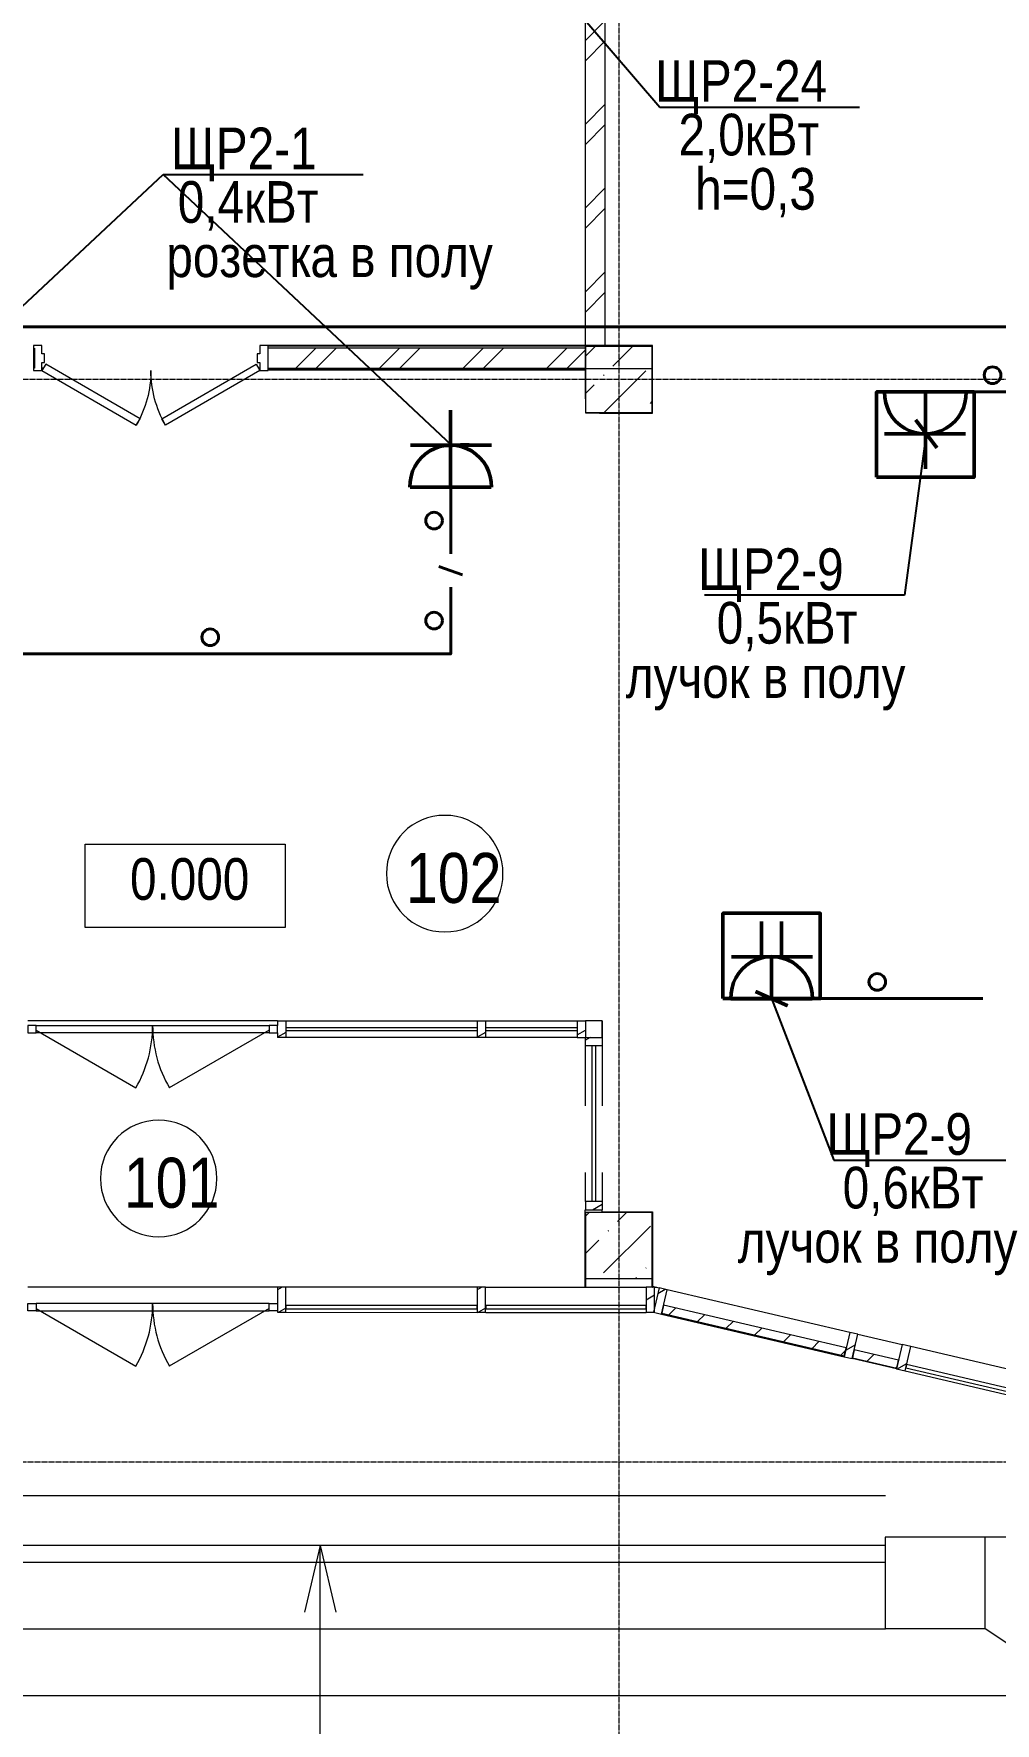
# Model space of a CAD drawing. Header units: metres. Extents: x -187 to 138813, y -64870 to 49448.
# Drawn here: x 56549 to 62323, y -58352 to -48211 of the extents above; entities that cross this region are included whole.
import ezdxf

# ---------------------------------------------------------------- set-up
doc = ezdxf.new("R2010")
doc.units = ezdxf.units.M
doc.linetypes.add('ADSK_Линия сетки', pattern=[21, 12, -3, 3, -3])
doc.linetypes.add('Сверху', pattern=[3.96875, 2.38125, -1.5875])
for name, color, linetype, lineweight in [('A-AREA-IDEN', 7, 'Continuous', 9), ('A-DETL-MBND', 7, 'Continuous', 5), ('A-DETL-THIN', 7, 'Continuous', 5), ('A-DOOR', 7, 'Continuous', 5), ('A-DOOR-FRAM', 7, 'Continuous', 13), ('A-FLOR', 7, 'Continuous', 5), ('A-GLAZ-CURT', 7, 'Continuous', 5), ('A-GLAZ-CWMG', 7, 'Continuous', 5), ('A-WALL', 7, 'Continuous', 5), ('A-WALL-PATT', 7, 'Continuous', 18), ('G-ANNO-DIMS', 7, 'Continuous', 9), ('S-COLS', 7, 'Continuous', 5), ('S-GRID', 7, 'Continuous', 9), ('S-STRS', 7, 'Continuous', 5), ('Освещение', 1, 'Continuous', 50), ('Эл-свет раб.', 5, 'Continuous', 50), ('ЭЛ.сети', 5, 'Continuous', 100), ('ЭОМ', 7, 'Continuous', 40)]:
    doc.layers.add(name, color=color, linetype=linetype, lineweight=lineweight)
doc.styles.add('GOST Common_I_1', font='ARIALN.TTF', dxfattribs={"height": 300})
doc.styles.add('GOST Common_I_2', font='ARIALN.TTF', dxfattribs={"height": 250})
doc.styles.add('STYLE1', font='ARIALN.TTF', dxfattribs={"height": 250})
doc.styles.add('ГОСТ 2.304', font='ARIALN.TTF', dxfattribs={"width": 0.85})
doc.dimstyles.new('СПДС', dxfattribs={"dimscale": 100, "dimtxt": 2.5, "dimasz": 2.5, "dimexe": 1.25, "dimexo": 0.625, "dimtad": 1, "dimdec": 0, "dimrnd": 0.001, "dimtxsty": 'ГОСТ 2.304', "dimblk": 'OBLIQUE', "dimcen": 2.5, "dimdle": 2, "dimadec": 0, "dimazin": 2, "dimtfac": 0.75, "dimtdec": 0, "dimtmove": 1, "dimatfit": 3, "dimfxl": 1, "dimtolj": 1, "dimarcsym": 1})
pattern_1 = [(45, (0, 0), (84.19025, 308.69666), [396.875, -79.375, 3.353, -76.022])]

# ---------------------------------------------------------------- blocks, each defined once
blk = doc.blocks.new('1709 КДП АПК АС_Крыльца_rvt-1-1 этаж')
at = {"layer": 'S-STRS', "lineweight": 9}
for p, q in [((52733, -56986), (61663, -56986)), ((61663, -57786), (61663, -57286)), ((61663, -57386), (61663, -57286)), ((62263, -57786), (62263, -57236)), ((52733, -57386), (61663, -57386)), ((61663, -57786), (61663, -57386)), ((52733, -57786), (61663, -57786)), ((62263, -57786), (61663, -57786)), ((62863, -58186), (62263, -57786)), ((62863, -58186), (62263, -57786)), ((52733, -58186), (62863, -58186))]:
    blk.add_line(p, q, dxfattribs=at)
at = {"layer": 'S-STRS', "linetype": 'Сверху', "lineweight": 9}
for p, q in [((62263, -57786), (62263, -57236)), ((52733, -57386), (61663, -57386)), ((52733, -57786), (61663, -57786)), ((52733, -58186), (62863, -58186))]:
    blk.add_line(p, q, dxfattribs=at)
blk = doc.blocks.new('КДП АПК - КР_rvt-1-1 этаж')
at = {"layer": 'S-COLS', "lineweight": 15}
h = blk.add_hatch(dxfattribs=at)
h.set_pattern_fill('FP_125', color=256, style=0, pattern_type=2)
h.set_pattern_definition(pattern_1)
h.paths.add_polyline_path([(59863, -49846), (60263, -49846), (60263, -49446), (59863, -49446)], flags=0)
h = blk.add_hatch(dxfattribs=at)
h.set_pattern_fill('FP_125', color=256, style=0, pattern_type=2)
h.set_pattern_definition(pattern_1)
h.paths.add_polyline_path([(59863, -55046), (60263, -55046), (60263, -54646), (59863, -54646)], flags=0)
for p, q in [((60263, -49446), (59863, -49446)), ((59863, -49446), (59863, -49846)), ((60263, -49846), (60263, -49446)), ((59863, -49846), (60263, -49846)), ((59863, -55046), (59863, -54646)), ((59863, -54646), (60263, -54646)), ((60263, -55046), (60263, -54646)), ((60263, -55046), (59863, -55046))]:
    blk.add_line(p, q, dxfattribs=at)
blk = doc.blocks.new('Системная панель - Сплошная-1424637-1 этаж')
at = {"layer": 'A-GLAZ-CURT'}
h = blk.add_hatch(dxfattribs=at)
h.set_pattern_fill('FP_52', color=256, style=0, pattern_type=2)
h.set_pattern_definition([(58.147, (-72014.54, 40681.3), (-127.41073, 79.16126), [])])
h.paths.add_polyline_path([(562, -25), (562, 25), (-563, 25), (-563, -25), (196, -25)], flags=0)
at = {"layer": 'A-GLAZ-CURT', "lineweight": 13}
for p, q in [((-563, 25), (-563, -25)), ((562, 25), (-563, 25)), ((562, -25), (562, 25)), ((-563, -25), (562, -25))]:
    blk.add_line(p, q, dxfattribs=at)
blk = doc.blocks.new('Прямоугольный импост - 50 x 150мм-1008179-1 этаж')
at = {"layer": 'A-DETL-MBND'}
for p, q in [((61449, -56006), (60353, -55750)), ((60319, -55896), (61415, -56152))]:
    blk.add_line(p, q, dxfattribs=at)
blk = doc.blocks.new('Прямоугольный импост - 50 x 150мм-1173136-1 этаж')
at = {"layer": 'A-GLAZ-CWMG'}
h = blk.add_hatch(dxfattribs=at)
h.set_pattern_fill('FP_58', color=256, style=0, pattern_type=2)
h.set_pattern_definition([(223.147, (71402.04, -40681.3), (82.0647, -87.55218), [])])
h.paths.add_polyline_path([(-50, 30), (-50, -120), (0, -120), (0, 30)], flags=0)
at = {"layer": 'A-GLAZ-CWMG', "lineweight": 18}
for p, q in [((-50, 30), (-50, -120)), ((0, 30), (-50, 30)), ((0, -120), (0, 30)), ((-50, -120), (0, -120))]:
    blk.add_line(p, q, dxfattribs=at)
blk = doc.blocks.new('Прямоугольный импост - 50 x 150мм-V41-1 этаж')
at = {"layer": 'A-GLAZ-CWMG'}
h = blk.add_hatch(dxfattribs=at)
h.set_pattern_fill('FP_59', color=256, style=0, pattern_type=2)
h.set_pattern_definition([(316.853, (-72602.04, -40681.3), (82.0647, 87.55218), [])])
h.paths.add_polyline_path([(25, 30), (25, -120), (-25, -120), (-25, 30), (-1, 30)], flags=0)
at = {"layer": 'A-GLAZ-CWMG', "lineweight": 18}
for p, q in [((-25, 30), (25, 30)), ((-25, -120), (-25, 30)), ((25, 30), (25, -120)), ((25, -120), (-25, -120))]:
    blk.add_line(p, q, dxfattribs=at)
blk = doc.blocks.new('Системная панель - С остеклением-1173279-1 этаж')
at = {"layer": 'A-GLAZ-CURT', "lineweight": 13}
for p, q in [((61791, -56199), (61786, -56218)), ((61786, -56218), (62588, -56406)), ((62592, -56386), (61791, -56199)), ((62588, -56406), (62592, -56386))]:
    blk.add_line(p, q, dxfattribs=at)
blk = doc.blocks.new('Системная панель - Сплошная-1173281-1 этаж')
at = {"layer": 'A-GLAZ-CURT'}
h = blk.add_hatch(dxfattribs=at)
h.set_pattern_fill('FP_6', color=256, style=0, pattern_type=2)
h.set_pattern_definition([(45, (0, 0), (-106.06602, 106.06602), [])])
h.paths.add_polyline_path([(61732, -56221), (61743, -56172), (61476, -56110), (61465, -56159)], flags=0)
at = {"layer": 'A-GLAZ-CURT', "lineweight": 13}
for p, q in [((61476, -56110), (61465, -56159)), ((61465, -56159), (61732, -56221)), ((61743, -56172), (61476, -56110)), ((61732, -56221), (61743, -56172))]:
    blk.add_line(p, q, dxfattribs=at)
blk = doc.blocks.new('Системная панель - С остеклением-1023373-1 этаж')
at = {"layer": 'A-GLAZ-CURT', "lineweight": 13}
for p, q in [((482, 10), (-482, 10)), ((-482, 10), (-482, -10)), ((482, -10), (482, 10)), ((-482, -10), (482, -10))]:
    blk.add_line(p, q, dxfattribs=at)
blk = doc.blocks.new('Системная панель - С остеклением-1023374-1 этаж')
at = {"layer": 'A-GLAZ-CURT', "lineweight": 13}
for p, q in [((575, 10), (-575, 10)), ((-575, 10), (-575, -10)), ((575, -10), (575, 10)), ((-575, -10), (575, -10))]:
    blk.add_line(p, q, dxfattribs=at)
blk = doc.blocks.new('M_Дверь-Витраж-Двойная-Витрина - M_Дверь-Витраж-Двойная-Витрина-1922476-1 этаж')
at = {"layer": 'A-DOOR'}
for p, q in [((-700, -7), (-100, -353)), ((700, -7), (100, -353))]:
    blk.add_line(p, q, dxfattribs=at)
for centre, start, end in [((-750, 22), 330, 360), ((750, 22), 180, 210)]:
    blk.add_arc(centre, 750, start, end, dxfattribs=at)
at = {"layer": 'A-DOOR-FRAM'}
for p, q in [((-750, -22), (-750, 22)), ((-750, 22), (-700, 22)), ((-700, 22), (-700, -22)), ((700, -22), (700, 22)), ((700, 22), (750, 22)), ((750, 22), (750, -22)), ((-700, -22), (-750, -22)), ((750, -22), (700, -22))]:
    blk.add_line(p, q, dxfattribs=at)
at = {"layer": 'A-DOOR-FRAM', "lineweight": 5}
for p, q in [((700, 22), (-700, 22)), ((-700, -22), (700, -22))]:
    blk.add_line(p, q, dxfattribs=at)
blk = doc.blocks.new('Прямоугольный импост - 50 x 150мм-1023248-1 этаж')
at = {"layer": 'A-GLAZ-CWMG'}
h = blk.add_hatch(dxfattribs=at)
h.set_pattern_fill('FP_68', color=256, style=0, pattern_type=2)
h.set_pattern_definition([(330, (-60277.42, -55855.64), (60, 103.92305), [])])
h.paths.add_polyline_path([(-50, 30), (0, 30), (0, -120), (-50, -120)], flags=0)
at = {"layer": 'A-GLAZ-CWMG', "lineweight": 18}
for p, q in [((-50, 30), (0, 30)), ((-50, -120), (-50, 30)), ((0, 30), (0, -120)), ((0, -120), (-50, -120))]:
    blk.add_line(p, q, dxfattribs=at)
blk = doc.blocks.new('Прямоугольный импост - 50 x 150мм-V50-1 этаж')
at = {"layer": 'A-GLAZ-CWMG'}
h = blk.add_hatch(dxfattribs=at)
h.set_pattern_fill('FP_70', color=256, style=0, pattern_type=2)
h.set_pattern_definition([(330, (-59237.65, -55855.64), (60, 103.92305), [])])
h.paths.add_polyline_path([(-25, 30), (25, 30), (25, -120), (-25, -120)], flags=0)
at = {"layer": 'A-GLAZ-CWMG', "lineweight": 18}
for p, q in [((-25, 30), (25, 30)), ((-25, -120), (-25, 30)), ((25, 30), (25, -120)), ((25, -120), (-25, -120))]:
    blk.add_line(p, q, dxfattribs=at)
blk = doc.blocks.new('Прямоугольный импост - 50 x 150мм-V51-1 этаж')
at = {"layer": 'A-GLAZ-CWMG'}
h = blk.add_hatch(dxfattribs=at)
h.set_pattern_fill('FP_71', color=256, style=0, pattern_type=2)
h.set_pattern_definition([(330, (-58037.65, -55855.64), (60, 103.92305), [])])
h.paths.add_polyline_path([(25, 30), (25, -120), (-25, -120), (-25, 30)], flags=0)
at = {"layer": 'A-GLAZ-CWMG', "lineweight": 18}
for p, q in [((-25, 30), (25, 30)), ((-25, 22), (-25, 30)), ((25, 30), (25, -120)), ((-25, -120), (-25, -22)), ((25, -120), (-25, -120))]:
    blk.add_line(p, q, dxfattribs=at)
blk = doc.blocks.new('Прямоугольный импост - 50 x 150мм-1023372-1 этаж')
at = {"layer": 'A-DETL-MBND'}
for p, q in [((59860, -55736), (59263, -55736)), ((60227, -55736), (59863, -55736)), ((59263, -55886), (60227, -55886))]:
    blk.add_line(p, q, dxfattribs=at)
blk = doc.blocks.new('Прямоугольный импост - 50 x 150мм-999187-1 этаж')
at = {"layer": 'A-DETL-MBND'}
for p, q in [((64955, -56825), (63835, -56563)), ((63801, -56709), (64920, -56971))]:
    blk.add_line(p, q, dxfattribs=at)
blk = doc.blocks.new('M_Дверь-Витраж-Двойная-Витрина - M_Дверь-Витраж-Двойная-Витрина-1922479-1 этаж')
at = {"layer": 'A-DOOR'}
for p, q in [((-700, 7), (-100, 353)), ((700, 7), (100, 353))]:
    blk.add_line(p, q, dxfattribs=at)
for centre, start, end in [((-750, -22), 0, 30), ((750, -22), 150, 180)]:
    blk.add_arc(centre, 750, start, end, dxfattribs=at)
at = {"layer": 'A-DOOR-FRAM'}
for p, q in [((-700, 22), (-750, 22)), ((-750, 22), (-750, -22)), ((-700, -22), (-700, 22)), ((750, 22), (700, 22)), ((700, 22), (700, -22)), ((750, -22), (750, 22)), ((-750, -22), (-700, -22)), ((700, -22), (750, -22))]:
    blk.add_line(p, q, dxfattribs=at)
at = {"layer": 'A-DOOR-FRAM', "lineweight": 5}
for p, q in [((-700, 22), (700, 22)), ((700, -22), (-700, -22))]:
    blk.add_line(p, q, dxfattribs=at)
blk = doc.blocks.new('Системная панель - С остеклением-1568838-1 этаж')
at = {"layer": 'A-GLAZ-CURT', "lineweight": 13}
for p, q in [((-275, 10), (275, 10)), ((-275, -10), (-275, 10)), ((275, -10), (275, 10)), ((275, -10), (-275, -10))]:
    blk.add_line(p, q, dxfattribs=at)
blk = doc.blocks.new('Системная панель - С остеклением-1549151-1 этаж')
at = {"layer": 'A-GLAZ-CURT', "lineweight": 13}
for p, q in [((-575, 10), (575, 10)), ((-575, -10), (-575, 10)), ((575, -10), (575, 10)), ((575, -10), (-575, -10))]:
    blk.add_line(p, q, dxfattribs=at)
blk = doc.blocks.new('Прямоугольный импост - 50 x 100мм-1568836-1 этаж')
at = {"layer": 'A-GLAZ-CWMG'}
for p, q in [((59263, -54136), (59813, -54136)), ((59813, -54236), (59263, -54236))]:
    blk.add_line(p, q, dxfattribs=at)
blk = doc.blocks.new('Прямоугольный импост - 50 x 100мм-1276553-1 этаж')
at = {"layer": 'A-GLAZ-CWMG'}
for p, q in [((58063, -54136), (59213, -54136)), ((59213, -54236), (58063, -54236))]:
    blk.add_line(p, q, dxfattribs=at)
blk = doc.blocks.new('Прямоугольный импост - 50 x 100мм-1549145-1 этаж')
at = {"layer": 'A-GLAZ-CWMG'}
h = blk.add_hatch(dxfattribs=at)
h.set_pattern_fill('FP_97', color=256, style=0, pattern_type=2)
h.set_pattern_definition([(150, (59237.65, 54185.64), (-60, -103.92305), [])])
h.paths.add_polyline_path([(25, -50), (-25, -50), (-25, 50), (25, 50)], flags=0)
at = {"layer": 'A-GLAZ-CWMG', "lineweight": 18}
for p, q in [((25, 50), (-25, 50)), ((-25, 50), (-25, -50)), ((25, 50), (25, -50)), ((-25, -50), (25, -50))]:
    blk.add_line(p, q, dxfattribs=at)
blk = doc.blocks.new('Прямоугольный импост - 50 x 100мм-V63-1 этаж')
at = {"layer": 'A-GLAZ-CWMG'}
h = blk.add_hatch(dxfattribs=at)
h.set_pattern_fill('FP_98', color=256, style=0, pattern_type=2)
h.set_pattern_definition([(150, (58037.65, 54185.64), (-60, -103.92305), [])])
h.paths.add_polyline_path([(-25, -50), (-25, 50), (25, 50), (25, -50)], flags=0)
at = {"layer": 'A-GLAZ-CWMG', "lineweight": 18}
for p, q in [((25, 50), (-25, 50)), ((-25, 50), (-25, -50)), ((25, 50), (25, 22)), ((-25, -50), (25, -50)), ((25, -22), (25, -50))]:
    blk.add_line(p, q, dxfattribs=at)
blk = doc.blocks.new('Прямоугольный импост - 50 x 100мм-1549157-1 этаж')
at = {"layer": 'A-GLAZ-CWMG'}
h = blk.add_hatch(dxfattribs=at)
h.set_pattern_fill('FP_101', color=256, style=0, pattern_type=2)
h.set_pattern_definition([(30, (-59862.65, 54185.64), (-60, 103.92305), [])])
h.paths.add_polyline_path([(0, -50), (0, 50), (-50, 50), (-50, -50)], flags=0)
at = {"layer": 'A-GLAZ-CWMG', "lineweight": 18}
for p, q in [((-50, 50), (-50, -50)), ((-50, 50), (0, 50)), ((-50, -50), (0, -50))]:
    blk.add_line(p, q, dxfattribs=at)
blk = doc.blocks.new('Системная панель - С остеклением-1738684-1 этаж')
at = {"layer": 'A-GLAZ-CURT', "lineweight": 13}
for p, q in [((-467.5, 10), (467.5, 10)), ((-467.5, -10), (-467.5, 10)), ((467.5, -10), (467.5, 10)), ((467.5, -10), (-467.5, -10))]:
    blk.add_line(p, q, dxfattribs=at)
blk = doc.blocks.new('Прямоугольный импост - 50 x 100мм-1568794-1 этаж')
at = {"layer": 'A-GLAZ-CWMG'}
for p, q in [((59863, -54646), (59863, -54286)), ((59963, -54286), (59963, -54646)), ((59863, -55221), (59863, -55046)), ((59963, -55046), (59963, -55221))]:
    blk.add_line(p, q, dxfattribs=at)
blk = doc.blocks.new('Прямоугольный импост - 50 x 100мм-1738012-1 этаж')
at = {"layer": 'A-GLAZ-CWMG'}
h = blk.add_hatch(dxfattribs=at)
h.set_pattern_fill('FP_119', color=256, style=0, pattern_type=2)
h.set_pattern_definition([(60, (54235.64, -59912.65), (-103.92305, 60), [])])
h.paths.add_polyline_path([(-50, -50), (-50, 50), (0, 50), (0, -50)], flags=0)
at = {"layer": 'A-GLAZ-CWMG', "lineweight": 18}
for p, q in [((0, 50), (-50, 50)), ((-50, 50), (-50, -50)), ((-50, -50), (0, -50))]:
    blk.add_line(p, q, dxfattribs=at)
blk = doc.blocks.new('Прямоугольный импост - 50 x 100мм-1738013-1 этаж')
at = {"layer": 'A-GLAZ-CWMG'}
h = blk.add_hatch(dxfattribs=at)
h.set_pattern_fill('FP_120', color=256, style=0, pattern_type=2)
h.set_pattern_definition([(120, (-55270.64, -59912.65), (-103.92305, -60), [])])
h.paths.add_polyline_path([(0, -50), (0, 50), (-50, 50), (-50, -50)], flags=0)
at = {"layer": 'A-GLAZ-CWMG', "lineweight": 18}
for p, q in [((-50, 50), (-50, -50)), ((-50, 50), (0, 50)), ((0, -50), (0, 50)), ((-50, -50), (0, -50))]:
    blk.add_line(p, q, dxfattribs=at)
blk = doc.blocks.new('Высотные отметки - 12х5-1799930-1 этаж')
at = {"layer": 'G-ANNO-DIMS'}
for p, q in [((-6, 0), (-6, 5)), ((-6, 5), (6, 5)), ((6, 5), (6, 0)), ((6, 0), (-6, 0))]:
    blk.add_line(p, q, dxfattribs=at)
blk = doc.blocks.new('Дверь-ВНУТРЕННЯЯ - ДГ 21-14-2278928-1 этаж')
at = {"layer": 'A-DOOR', "lineweight": 13}
for p, q in [((-633, -22), (-655, -61)), ((-655, -61), (-88, -389)), ((-65, -350), (-633, -22)), ((65, -350), (632, -22)), ((655, -61), (88, -389)), ((632, -22), (655, -61)), ((-88, -389), (-65, -350)), ((88, -389), (65, -350))]:
    blk.add_line(p, q, dxfattribs=at)
at = {"layer": 'A-DOOR'}
for centre, start, end in [((-655, -61), 330, 360), ((655, -61), 180, 210)]:
    blk.add_arc(centre, 655, start, end, dxfattribs=at)
at = {"layer": 'A-DOOR-FRAM'}
for p, q in [((-705, 89), (-655, 89)), ((-705, -61), (-705, 89)), ((-655, 89), (-655, 39)), ((-655, 39), (-639, 39)), ((-639, 39), (-639, -12)), ((639, 39), (655, 39)), ((639, -12), (639, 39)), ((655, 89), (705, 89)), ((655, 39), (655, 89)), ((705, 89), (705, -61)), ((-655, -61), (-705, -61)), ((-655, -12), (-655, -61)), ((-639, -12), (-655, -12)), ((655, -12), (639, -12)), ((655, -61), (655, -12)), ((705, -61), (655, -61))]:
    blk.add_line(p, q, dxfattribs=at)
blk = doc.blocks.new('Розетка штепсельная с заземляющим контактом скрытой установки IP20')
at = {"layer": 'Эл-свет раб.', "ltscale": 0.3}
for p, q in [((191575, -246568), (191575, -246106)), ((191816, -246316), (191329, -246316)), ((191819, -246568), (191331, -246568))]:
    blk.add_line(p, q, dxfattribs=at)
at = {"layer": 'Эл-свет раб.', "ltscale": 0.3, "extrusion": (0, 0, -1)}
blk.add_ellipse((191575, -246560), major_axis=(-173, 173), ratio=1, start_param=5.464002, end_param=8.673165, dxfattribs=at)
blk = doc.blocks.new('_Oblique')
at = {"color": 0, "linetype": 'ByBlock', "lineweight": -2}
blk.add_line((-0.5, -0.5), (0.5, 0.5), dxfattribs=at)
blk = doc.blocks.new('двойная розетка штепсельная с заземляющим контактом скрытой установки IP20')
at = {"layer": 'Эл-свет раб.', "ltscale": 0.3}
for p, q in [((242831, -163233), (242831, -163444)), ((242951, -163233), (242951, -163444)), ((243132, -163444), (242645, -163444)), ((242891, -163696), (242891, -163444)), ((243135, -163696), (242647, -163696))]:
    blk.add_line(p, q, dxfattribs=at)
at = {"layer": 'Эл-свет раб.', "ltscale": 0.3, "extrusion": (0, 0, -1)}
blk.add_ellipse((242891, -163688), major_axis=(-173, 173), ratio=1, start_param=5.464002, end_param=8.673165, dxfattribs=at)
blk = doc.blocks.new('ПСС_Марка_помещения - Имя_2_5мм-224473-1 этаж')
at = {"layer": 'A-AREA-IDEN'}
for start, end in [(360, 180), (180, 360)]:
    blk.add_arc((-0.07, 0.04), 3.5, start, end, dxfattribs=at)

msp = doc.modelspace()

# ---------------------------------------------------------------- hatches: boundary and pattern name
at = {"layer": 'A-GLAZ-CWMG'}
h = msp.add_hatch(dxfattribs=at)
h.set_pattern_fill('FP_5', color=256, style=0, pattern_type=2)
h.set_pattern_definition([(30, (0, 0), (-60, 103.92305), [])])
h.paths.add_polyline_path([(61781.5838, -56237.7651), (61815.7018, -56091.6968), (61764.6719, -56079.7774), (61730.5539, -56225.8458)], flags=0)
at = {"layer": 'A-WALL-PATT', "lineweight": 5}
h = msp.add_hatch(dxfattribs=at)
h.set_pattern_fill('FP_1', color=256, style=0, pattern_type=2)
h.set_pattern_definition([(45, (-14091.3, 0), (-251.4472, 251.4472), []), (45, (-14091.3, 381), (-251.4472, 251.4472), [])])
h.paths.add_polyline_path([(59981.3533, -50096.847), (59981.3533, -47762.396), (59861.3533, -47762.396), (59861.3533, -50096.847)])
h.paths.add_polyline_path([(59861.3533, -47765.6443), (59981.3533, -47765.6443), (59981.3533, -47385.6443), (59861.3533, -47385.6443), (59861.3533, -47541.8485)])
h = msp.add_hatch(dxfattribs=at)
h.set_pattern_fill('FP_1', color=256, style=0, pattern_type=2)
h.set_pattern_definition([(45, (-8e-05, -2732), (-251.4472, 251.4472), []), (45, (-8e-05, -2351), (-251.4472, 251.4472), [])])
h.paths.add_polyline_path([(54262.6531, -50217.6443), (56547.4745, -50217.6443), (56547.4745, -50097.6443), (54262.6531, -50097.6443)])
h.paths.add_polyline_path([(57957.4745, -50097.6443), (57957.4745, -50217.6443), (59862.6531, -50217.6443), (59862.6531, -50097.6443)])
h = msp.add_hatch(dxfattribs=at)
h.set_pattern_fill('FP_81', color=256, style=0, pattern_type=2)
h.set_pattern_definition([(0, (0, 0), (812.8, 203.2), [33.528, -576.072, 33.528, -576.072, -3251.2]), (0, (0, 0), (812.8, 203.2), [-1219.2, 33.528, -1185.672, 33.528, -576.072, -1422.4]), (0, (0, 0), (812.8, 203.2), [-3048, 33.528, -372.872, 33.528, -982.472]), (120, (304.8, 101.6), (-582.37636, 602.30545), [33.528, -576.072, 33.528, -576.072, -3251.2]), (120, (304.8, 101.6), (-582.37636, 602.30545), [-1219.2, 33.528, -1185.672, 33.528, -576.072, -1422.4]), (120, (304.8, 101.6), (-582.37636, 602.30545), [-3048, 33.528, -372.872, 33.528, -982.472]), (240, (406.4, 508), (-230.42364, -805.50545), [33.528, -576.072, 33.528, -576.072, -3251.2]), (240, (406.4, 508), (-230.42364, -805.50545), [-1219.2, 33.528, -1185.672, 33.528, -576.072, -1422.4]), (240, (406.4, 508), (-230.42364, -805.50545), [-3048, 33.528, -372.872, 33.528, -982.472])])
h.paths.add_polyline_path([(59942.6532, -51205.6443), (59942.6532, -51193.1443), (59455.1532, -51193.1443), (59442.6532, -51205.6443)], flags=0)

# ---------------------------------------------------------------- linework, layer by layer
at = {"layer": 'A-DETL-MBND'}
for p, q in [((62617.4633, -56278.9688), (61815.7018, -56091.6968)), ((61781.5838, -56237.7651), (62583.3453, -56425.0371))]:
    msp.add_line(p, q, dxfattribs=at)
at = {"layer": 'A-DETL-THIN'}
for p, q in [((59962.2104, -54136.0871), (59862.6532, -54136.0871)), ((59862.6532, -54136.0871), (59862.6532, -54235.6443)), ((59962.2104, -54235.6443), (59962.2104, -54136.0871)), ((59862.6532, -54235.6443), (59962.2104, -54235.6443)), ((58269.2088, -57285.6443), (58175.7785, -57685.6443)), ((58269.2088, -60085.6443), (58269.2088, -57285.6443)), ((58269.2088, -57285.6443), (58362.6391, -57685.6443))]:
    msp.add_line(p, q, dxfattribs=at)
at = {"layer": 'A-FLOR', "lineweight": 18}
for p, q in [((56606.1347, -50217.6443), (56597.4745, -50217.6443)), ((57907.4745, -50217.6443), (57898.8142, -50217.6443)), ((58012.6532, -54135.6443), (56512.6532, -54135.6443)), ((59962.7161, -54135.6443), (59862.6532, -54135.6443)), ((59962.7161, -54135.6443), (59962.7161, -54645.6443)), ((59962.7161, -55045.6443), (59962.7161, -55270.6443)), ((58012.6532, -55735.621), (56512.6532, -55735.621)), ((60265.6532, -55729.6431), (60304.7145, -55738.7669)), ((60277.4148, -55735.621), (60291.2459, -55735.621)), ((61662.6532, -57285.6443), (52732.6532, -57285.6443)), ((61662.6532, -57235.6443), (61662.6532, -57285.6443)), ((65833.844, -57235.6443), (61662.6532, -57235.6443))]:
    msp.add_line(p, q, dxfattribs=at)
at = {"layer": 'A-GLAZ-CWMG'}
for p, q in [((61497.606, -56017.3973), (61764.6719, -56079.7774)), ((61730.5539, -56225.8458), (61463.488, -56163.4657))]:
    msp.add_line(p, q, dxfattribs=at)
at = {"layer": 'A-GLAZ-CWMG', "lineweight": 18}
for p, q in [((61764.6719, -56079.7774), (61730.5539, -56225.8458)), ((61815.7018, -56091.6968), (61764.6719, -56079.7774)), ((61781.5838, -56237.7651), (61815.7018, -56091.6968)), ((61730.5539, -56225.8458), (61781.5838, -56237.7651))]:
    msp.add_line(p, q, dxfattribs=at)
at = {"layer": 'A-WALL', "lineweight": 18}
for p, q in [((59861.3533, -50185.6443), (59862.6532, -47485.6443)), ((59981.3533, -50084.9002), (59981.3533, -47500.6443)), ((56553.4745, -50097.6443), (56553.4745, -50217.6443)), ((59863.1455, -50082.6443), (57957.4745, -50082.6443)), ((57957.4745, -50217.6443), (57957.4745, -50097.6443)), ((59859.6532, -50082.6443), (59859.6532, -50402.6443)), ((60265.6532, -50082.6443), (59859.6532, -50082.6443)), ((59862.6532, -50085.6443), (60262.6532, -50085.6443)), ((60262.6532, -50085.6443), (60262.6532, -50485.6443)), ((60265.6532, -50488.6443), (60265.6532, -50082.6443)), ((57957.4745, -50220.6443), (60262.6532, -50220.6443)), ((60262.6532, -50485.6443), (59862.6532, -50485.6443)), ((59945.6532, -50488.6443), (60265.6532, -50488.6443)), ((59859.6532, -55270.6443), (59962.7161, -55270.6443)), ((59859.6532, -55735.621), (59859.6532, -55270.6443)), ((59962.7161, -55285.6443), (59962.7161, -55270.6443)), ((59862.6532, -55285.6443), (59862.6532, -55735.621)), ((60262.6532, -55285.6443), (59862.6532, -55285.6443)), ((59962.7161, -55282.6443), (60265.6532, -55282.6443)), ((60262.6532, -55735.621), (60262.6532, -55285.6443)), ((60265.6532, -55282.6443), (60265.6532, -55735.621)), ((59859.6532, -55735.621), (59862.6532, -55735.621)), ((60262.6532, -55735.621), (60265.6532, -55735.621))]:
    msp.add_line(p, q, dxfattribs=at)
at = {"layer": 'A-WALL'}
for p, q in [((59866.1455, -50085.6443), (57957.4745, -50085.6443)), ((59866.2734, -50097.6443), (57957.4745, -50097.6443)), ((56553.4745, -50217.6443), (56550.4745, -50217.6443)), ((56550.4745, -50217.6443), (56550.4745, -50217.6443)), ((57957.4745, -50217.6443), (59862.6531, -50217.6443)), ((57957.4745, -50217.6443), (57960.4745, -50217.6443)), ((59862.6531, -50229.6443), (57957.4745, -50229.6443))]:
    msp.add_line(p, q, dxfattribs=at)
at = {"layer": 'S-GRID', "linetype": 'ADSK_Линия сетки'}
for p, q in [((60062.6532, -39335.6443), (60062.6532, -64052.4737)), ((73297.2165, -50284.9002), (29247.2594, -50285.6443)), ((95458.7083, -56785.6443), (29247.2594, -56785.6443))]:
    msp.add_line(p, q, dxfattribs=at)
at = {"layer": 'Освещение', "color": 5}
for points in [[(61610.4926, -50872.81), (61610.4926, -50360.1647), (62195.6816, -50360.1647), (62195.6816, -50872.81)], [(60687.4189, -54002.7075), (60687.4189, -53490.0622), (61272.6079, -53490.0622), (61272.6079, -54002.7075)]]:
    msp.add_lwpolyline(points, close=True, dxfattribs=at)
at = {"layer": 'ЭЛ.сети', "color": 0, "lineweight": 40}
for points in [[(63717.6532, -51886.6759), (63717.6532, -49970.6443), (54377.6532, -49970.6443)], [(61903.0871, -50360.1647), (62710.3701, -50360.1647)], [(59052.6097, -50933.2896), (59052.6097, -51333.2896)], [(59123.0866, -51458.9412), (58982.1327, -51407.6381)], [(59052.6097, -51533.2896), (59052.6097, -51933.2896), (58352.4359, -51933.2896)], [(58855.9027, -51933.2896), (56462.6899, -51933.2896)], [(60980.0134, -54002.7075), (62248.8333, -54002.7075)]]:
    msp.add_lwpolyline(points, dxfattribs=at)
for centre in [(62306.7286, -50260.1647), (58952.6097, -51133.2896), (58952.6097, -51733.2896), (57608.6722, -51833.2896), (61614.4233, -53902.7075)]:
    msp.add_circle(centre, 50, dxfattribs=at)

# ---------------------------------------------------------------- block references
at = {"layer": 'A-AREA-IDEN', "color": 18, "true_color": 0x000000, "xscale": 99.99999999999993, "yscale": 99.99999999999993, "zscale": 99.99999999999993}
for p in [(59023.8236, -53256.4206), (57306.0257, -55086.2745)]:
    msp.add_blockref('ПСС_Марка_помещения - Имя_2_5мм-224473-1 этаж', p, dxfattribs=at)
at = {"layer": 'A-DOOR', "xscale": -1}
msp.add_blockref('Дверь-ВНУТРЕННЯЯ - ДГ 21-14-2278928-1 этаж', (57252.4745, -50171.2943), dxfattribs=at)
at = {"layer": 'A-DOOR', "rotation": 180}
msp.add_blockref('M_Дверь-Витраж-Двойная-Витрина - M_Дверь-Витраж-Двойная-Витрина-1922479-1 этаж', (57262.6532, -54185.6443), dxfattribs=at)
at = {"layer": 'A-DOOR'}
msp.add_blockref('M_Дверь-Витраж-Двойная-Витрина - M_Дверь-Витраж-Двойная-Витрина-1922476-1 этаж', (57262.6532, -55855.6443), dxfattribs=at)
at = {"layer": 'A-GLAZ-CURT', "lineweight": 13}
for name, p, rotation in [('Системная панель - С остеклением-1549151-1 этаж', (58637.6532, -54185.6443), 180), ('Системная панель - С остеклением-1568838-1 этаж', (59537.6532, -54185.6443), 180), ('Системная панель - С остеклением-1738684-1 этаж', (59912.6532, -54753.1443), 90)]:
    msp.add_blockref(name, p, dxfattribs=dict(at, rotation=rotation))
at = {"layer": 'A-GLAZ-CURT'}
for name, p in [('Системная панель - С остеклением-1023374-1 этаж', (58637.6532, -55855.6443)), ('Системная панель - С остеклением-1023373-1 этаж', (59745.034, -55855.6443)), ('Системная панель - Сплошная-1173281-1 этаж', (0, 0)), ('Системная панель - С остеклением-1173279-1 этаж', (0, 0))]:
    msp.add_blockref(name, p, dxfattribs=at)
at = {"layer": 'A-GLAZ-CURT', "rotation": 346.85281033181}
msp.add_blockref('Системная панель - Сплошная-1424637-1 этаж', (60873.8605, -55994.9595), dxfattribs=at)
at = {"layer": 'A-GLAZ-CWMG', "lineweight": 18, "extrusion": (0, 0, -1)}
for name, p in [('Прямоугольный импост - 50 x 100мм-V63-1 этаж', (-58037.6532, -54185.6443)), ('Прямоугольный импост - 50 x 100мм-1549145-1 этаж', (-59237.6532, -54185.6443))]:
    msp.add_blockref(name, p, dxfattribs=at)
at = {"layer": 'A-GLAZ-CWMG'}
for name, p in [('Прямоугольный импост - 50 x 100мм-1276553-1 этаж', (0, 0)), ('Прямоугольный импост - 50 x 100мм-1568836-1 этаж', (0, 0)), ('Прямоугольный импост - 50 x 100мм-1549157-1 этаж', (59862.6532, -54185.6443)), ('Прямоугольный импост - 50 x 100мм-1568794-1 этаж', (0, 0)), ('Прямоугольный импост - 50 x 150мм-1023372-1 этаж', (0, 0)), ('Прямоугольный импост - 50 x 150мм-1008179-1 этаж', (0, 0))]:
    msp.add_blockref(name, p, dxfattribs=at)
at = {"layer": 'A-GLAZ-CWMG', "lineweight": 18, "extrusion": (0, 0, -1), "rotation": 90}
msp.add_blockref('Прямоугольный импост - 50 x 100мм-1738012-1 этаж', (-59912.6532, -54235.6443), dxfattribs=at)
at = {"layer": 'A-GLAZ-CWMG'}
for name, p, rotation in [('Прямоугольный импост - 50 x 100мм-1738013-1 этаж', (59912.6532, -55270.6443), 270), ('Прямоугольный импост - 50 x 150мм-999187-1 этаж', (-16964.385, -15174.338), 13.14718966818938), ('Прямоугольный импост - 50 x 150мм-1173136-1 этаж', (60277.4148, -55855.6443), 166.8528103318099)]:
    msp.add_blockref(name, p, dxfattribs=dict(at, rotation=rotation))
at = {"layer": 'A-GLAZ-CWMG', "extrusion": (0, 0, -1)}
for name, p, rotation in [('Прямоугольный импост - 50 x 150мм-V51-1 этаж', (-58037.6532, -55855.6443), 180), ('Прямоугольный импост - 50 x 150мм-V50-1 этаж', (-59237.6532, -55855.6443), 180), ('Прямоугольный импост - 50 x 150мм-1023248-1 этаж', (-60277.4148, -55855.6443), 180), ('Прямоугольный импост - 50 x 150мм-V41-1 этаж', (-61445.9616, -56128.5884), 193.14718966819)]:
    msp.add_blockref(name, p, dxfattribs=dict(at, rotation=rotation))
at = {"layer": 'Освещение', "xscale": -1, "rotation": 180}
msp.add_blockref('Розетка штепсельная с заземляющим контактом скрытой установки IP20', (-129671.7437, -296928.5078), dxfattribs=at)
at = {"layer": 'Освещение', "xscale": -1}
msp.add_blockref('Розетка штепсельная с заземляющим контактом скрытой установки IP20', (250627.4404, 195635.0535), dxfattribs=at)
at = {"layer": 'ЭОМ', "color": 0, "lineweight": 30, "xscale": -1}
msp.add_blockref('двойная розетка штепсельная с заземляющим контактом скрытой установки IP20', (303871.069, 109693.076), dxfattribs=at)

# ---------------------------------------------------------------- texts
at = {"layer": 'A-AREA-IDEN', "color": 18, "true_color": 0x000000, "char_height": 300, "attachment_point": 1, "style": 'GOST Common_I_1'}
for s, insert, width in [('102', (58784.1393, -53127.9607), 577.215), ('101', (57089.9414, -54957.8146), 519.4935)]:
    msp.add_mtext(s, dxfattribs=dict(at, insert=insert, width=width))
at = {"layer": 'G-ANNO-DIMS', "lineweight": 18, "insert": (57126.8596, -53159.3645), "char_height": 250, "width": 709.937899, "attachment_point": 1, "line_spacing_factor": 1.022761, "style": 'GOST Common_I_2', "bg_fill": 3, "box_fill_scale": 1.25, "bg_fill_color": 256, "bg_fill_true_color": 13158600, "bg_fill_transparency": 0}
msp.add_mtext('0.000', dxfattribs=at)
at = {"layer": 'Эл-свет раб.', "color": 7, "style": 'STYLE1'}
for s, p in [('ЩР2-24', (60280.9086, -48619.2009)), ('ЩР2-1', (57373.834, -49023.7042)), ('2,0кВт', (60420.6797, -48940.8409)), ('h=0,3', (60521.1364, -49266.6153, -386.7801)), ('0,4кВт', (57413.9751, -49345.3442)), ('розетка в полу', (57345.1485, -49671.1186, -386.7801)), ('ЩР2-9', (60539.3236, -51549.8866)), ('0,5кВт', (60650.3789, -51871.5266)), ('лучок в полу', (60104.1534, -52197.3011, -386.7801)), ('ЩР2-9', (61310.0276, -54940.3001)), ('0,6кВт', (61406.614, -55261.9401)), ('лучок в полу', (60776.528, -55587.7145, -386.7801))]:
    msp.add_text(s, height=250, dxfattribs=at).set_placement(p)

# ---------------------------------------------------------------- leaders
at = {"layer": 'ЭОМ', "lineweight": 25, "ltscale": 100}
for points in [[(59624.6381, -47852.7163), (60307.8527, -48650.934), (61507.8527, -48650.934)], [(55587.0373, -50681.1602), (57326.5723, -49055.4373), (58526.5723, -49055.4373)], [(59058.4635, -50681.1602), (57326.5723, -49055.4373), (58526.5723, -49055.4373)], [(61908.9409, -50612.2941), (61777.1745, -51581.6198), (60577.1745, -51581.6198)], [(60980.0134, -54002.7075), (61354.5706, -54972.0332), (62554.5706, -54972.0332)]]:
    msp.add_leader(points, dimstyle='СПДС', override={"dimasz": 1.5, "dimtad": 0, "dimldrblk": 'ArchTick', "dimfxl": 1.25, "dimtfill": 1, "dimlwd": 25}, dxfattribs=at)

# ---------------------------------------------------------------- next in the draw order: block references
at = {"lineweight": 5}
for name, p in [('КДП АПК - КР_rvt-1-1 этаж', (0, -639.2559)), ('1709 КДП АПК АС_Крыльца_rvt-1-1 этаж', (0, 0))]:
    msp.add_blockref(name, p, dxfattribs=at)
at = {"layer": 'G-ANNO-DIMS', "xscale": 99.99999999999993, "yscale": 99.99999999999993, "zscale": 99.99999999999993}
msp.add_blockref('Высотные отметки - 12х5-1799930-1 этаж', (57458.3288, -53574.9116), dxfattribs=at)

doc.saveas('drawing.dxf')
